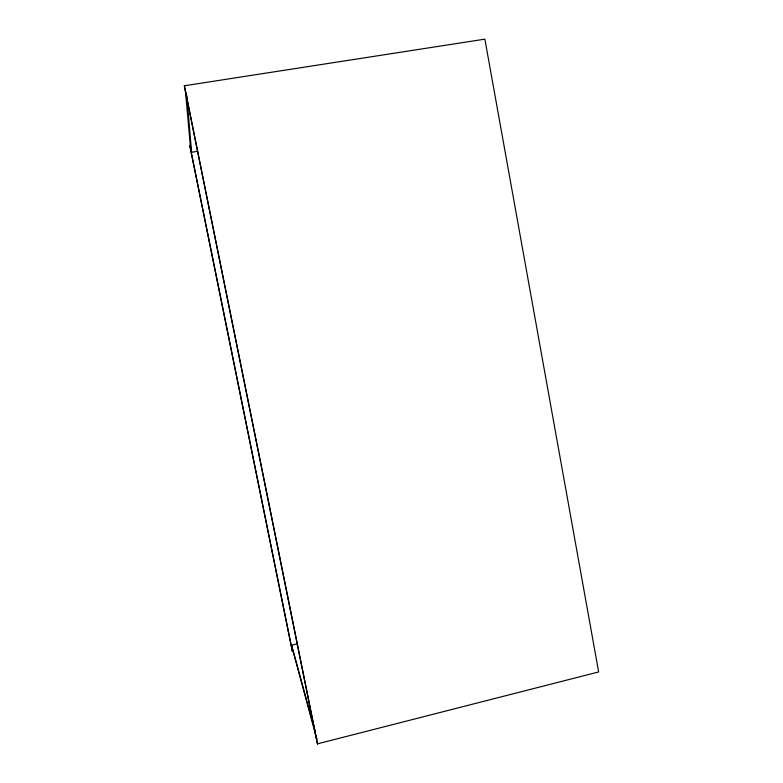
<?xml version="1.0" encoding="UTF-8"?>
<svg xmlns="http://www.w3.org/2000/svg" width="783" height="783" viewBox="0 0 783 783"><rect width="100%" height="100%" fill="white"/><g stroke="black" fill="none" stroke-linecap="round" stroke-linejoin="round"><path stroke-width="1.17" d="M317.467 743.85L598.652 671.941L484.873 39.15L184.348 85.778L317.467 743.85L184.348 85.778M316.724 739.005L291.54 645.202L297.471 643.773M185.405 90.642L190.338 145.981L191.62 152.284L197.619 151.295M291.54 645.202L315.216 731.528M186.374 94.117L186.853 96.475M316.401 736.969L316.831 739.113M186.961 97.689L191.62 152.284M292.411 651.544L189.829 145.628L292.411 651.544"/></g></svg>
